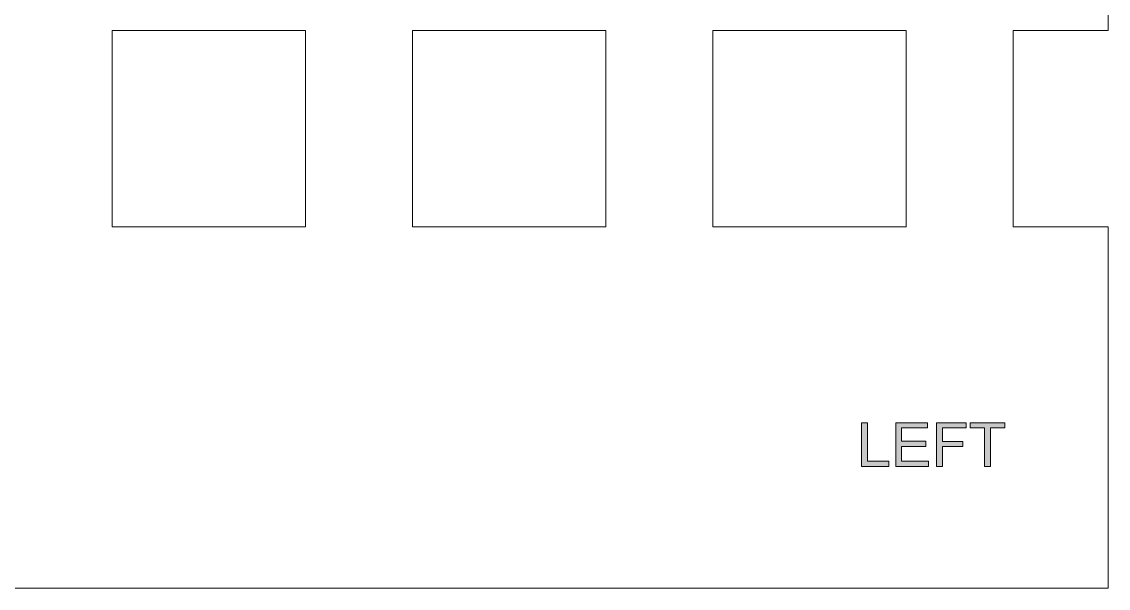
# Model space of a CAD drawing. Header units: inches. Extents: x -5.25 to 4.1, y -1.02 to 4.
# Drawn here: x -2.715 to -0.485, y 0.4 to 1.562 of the extents above; entities that cross this region are included whole.
import ezdxf

# ---------------------------------------------------------------- set-up
doc = ezdxf.new("R2010")
doc.units = ezdxf.units.IN
doc.header["$MEASUREMENT"] = 0
doc.layers.add('Layer 1', color=7, linetype='Continuous', lineweight=0)

# ---------------------------------------------------------------- blocks, each defined once
blk = doc.blocks.new('Block_2')
at = {"layer": 'Layer 1', "true_color": 0x231f20, "transparency": 33554687}
h = blk.add_hatch(color=250, dxfattribs=at)
h.dxf.hatch_style = 2
edge = h.paths.add_edge_path()
edge.add_spline(control_points=[(-0.9913, 0.65), (-0.9913, 0.65), (-0.9913, 0.7395), (-0.9913, 0.7395), (-0.9913, 0.7395), (-0.9794, 0.7395), (-0.9794, 0.7395), (-0.9794, 0.7395), (-0.9794, 0.6606), (-0.9794, 0.6606), (-0.9794, 0.6606), (-0.9354, 0.6606), (-0.9354, 0.6606), (-0.9354, 0.6606), (-0.9354, 0.65), (-0.9354, 0.65), (-0.9354, 0.65), (-0.9913, 0.65), (-0.9913, 0.65)], knot_values=[0, 0, 0, 0, 1, 1, 1, 2, 2, 2, 3, 3, 3, 4, 4, 4, 5, 5, 5, 6, 6, 6, 6], degree=3, periodic=0)
h = blk.add_hatch(color=250, dxfattribs=at)
h.dxf.hatch_style = 2
edge = h.paths.add_edge_path()
edge.add_spline(control_points=[(-0.921, 0.65), (-0.921, 0.65), (-0.921, 0.7395), (-0.921, 0.7395), (-0.921, 0.7395), (-0.8563, 0.7395), (-0.8563, 0.7395), (-0.8563, 0.7395), (-0.8563, 0.7289), (-0.8563, 0.7289), (-0.8563, 0.7289), (-0.9092, 0.7289), (-0.9092, 0.7289), (-0.9092, 0.7289), (-0.9092, 0.7015), (-0.9092, 0.7015), (-0.9092, 0.7015), (-0.8597, 0.7015), (-0.8597, 0.7015), (-0.8597, 0.7015), (-0.8597, 0.691), (-0.8597, 0.691), (-0.8597, 0.691), (-0.9092, 0.691), (-0.9092, 0.691), (-0.9092, 0.691), (-0.9092, 0.6606), (-0.9092, 0.6606), (-0.9092, 0.6606), (-0.8543, 0.6606), (-0.8543, 0.6606), (-0.8543, 0.6606), (-0.8543, 0.65), (-0.8543, 0.65), (-0.8543, 0.65), (-0.921, 0.65), (-0.921, 0.65)], knot_values=[0, 0, 0, 0, 1, 1, 1, 2, 2, 2, 3, 3, 3, 4, 4, 4, 5, 5, 5, 6, 6, 6, 7, 7, 7, 8, 8, 8, 9, 9, 9, 10, 10, 10, 11, 11, 11, 12, 12, 12, 12], degree=3, periodic=0)
h = blk.add_hatch(color=250, dxfattribs=at)
h.dxf.hatch_style = 2
edge = h.paths.add_edge_path()
edge.add_spline(control_points=[(-0.8373, 0.65), (-0.8373, 0.65), (-0.8373, 0.7395), (-0.8373, 0.7395), (-0.8373, 0.7395), (-0.7769, 0.7395), (-0.7769, 0.7395), (-0.7769, 0.7395), (-0.7769, 0.7289), (-0.7769, 0.7289), (-0.7769, 0.7289), (-0.8255, 0.7289), (-0.8255, 0.7289), (-0.8255, 0.7289), (-0.8255, 0.7012), (-0.8255, 0.7012), (-0.8255, 0.7012), (-0.7835, 0.7012), (-0.7835, 0.7012), (-0.7835, 0.7012), (-0.7835, 0.6906), (-0.7835, 0.6906), (-0.7835, 0.6906), (-0.8255, 0.6906), (-0.8255, 0.6906), (-0.8255, 0.6906), (-0.8255, 0.65), (-0.8255, 0.65), (-0.8255, 0.65), (-0.8373, 0.65), (-0.8373, 0.65)], knot_values=[0, 0, 0, 0, 1, 1, 1, 2, 2, 2, 3, 3, 3, 4, 4, 4, 5, 5, 5, 6, 6, 6, 7, 7, 7, 8, 8, 8, 9, 9, 9, 10, 10, 10, 10], degree=3, periodic=0)
h = blk.add_hatch(color=250, dxfattribs=at)
h.dxf.hatch_style = 2
edge = h.paths.add_edge_path()
edge.add_spline(control_points=[(-0.7388, 0.65), (-0.7388, 0.65), (-0.7388, 0.7289), (-0.7388, 0.7289), (-0.7388, 0.7289), (-0.7683, 0.7289), (-0.7683, 0.7289), (-0.7683, 0.7289), (-0.7683, 0.7395), (-0.7683, 0.7395), (-0.7683, 0.7395), (-0.6973, 0.7395), (-0.6973, 0.7395), (-0.6973, 0.7395), (-0.6973, 0.7289), (-0.6973, 0.7289), (-0.6973, 0.7289), (-0.7269, 0.7289), (-0.7269, 0.7289), (-0.7269, 0.7289), (-0.7269, 0.65), (-0.7269, 0.65), (-0.7269, 0.65), (-0.7388, 0.65), (-0.7388, 0.65)], knot_values=[0, 0, 0, 0, 1, 1, 1, 2, 2, 2, 3, 3, 3, 4, 4, 4, 5, 5, 5, 6, 6, 6, 7, 7, 7, 8, 8, 8, 8], degree=3, periodic=0)
at = {"layer": 'Layer 1'}
for points, knots in [([(-0.9913, 0.65), (-0.9913, 0.65), (-0.9913, 0.7395), (-0.9913, 0.7395), (-0.9913, 0.7395), (-0.9794, 0.7395), (-0.9794, 0.7395), (-0.9794, 0.7395), (-0.9794, 0.6606), (-0.9794, 0.6606), (-0.9794, 0.6606), (-0.9354, 0.6606), (-0.9354, 0.6606), (-0.9354, 0.6606), (-0.9354, 0.65), (-0.9354, 0.65), (-0.9354, 0.65), (-0.9913, 0.65), (-0.9913, 0.65)], [0, 0, 0, 0, 1, 1, 1, 2, 2, 2, 3, 3, 3, 4, 4, 4, 5, 5, 5, 6, 6, 6, 6]), ([(-0.921, 0.65), (-0.921, 0.65), (-0.921, 0.7395), (-0.921, 0.7395), (-0.921, 0.7395), (-0.8563, 0.7395), (-0.8563, 0.7395), (-0.8563, 0.7395), (-0.8563, 0.7289), (-0.8563, 0.7289), (-0.8563, 0.7289), (-0.9092, 0.7289), (-0.9092, 0.7289), (-0.9092, 0.7289), (-0.9092, 0.7015), (-0.9092, 0.7015), (-0.9092, 0.7015), (-0.8597, 0.7015), (-0.8597, 0.7015), (-0.8597, 0.7015), (-0.8597, 0.691), (-0.8597, 0.691), (-0.8597, 0.691), (-0.9092, 0.691), (-0.9092, 0.691), (-0.9092, 0.691), (-0.9092, 0.6606), (-0.9092, 0.6606), (-0.9092, 0.6606), (-0.8543, 0.6606), (-0.8543, 0.6606), (-0.8543, 0.6606), (-0.8543, 0.65), (-0.8543, 0.65), (-0.8543, 0.65), (-0.921, 0.65), (-0.921, 0.65)], [0, 0, 0, 0, 1, 1, 1, 2, 2, 2, 3, 3, 3, 4, 4, 4, 5, 5, 5, 6, 6, 6, 7, 7, 7, 8, 8, 8, 9, 9, 9, 10, 10, 10, 11, 11, 11, 12, 12, 12, 12]), ([(-0.8373, 0.65), (-0.8373, 0.65), (-0.8373, 0.7395), (-0.8373, 0.7395), (-0.8373, 0.7395), (-0.7769, 0.7395), (-0.7769, 0.7395), (-0.7769, 0.7395), (-0.7769, 0.7289), (-0.7769, 0.7289), (-0.7769, 0.7289), (-0.8255, 0.7289), (-0.8255, 0.7289), (-0.8255, 0.7289), (-0.8255, 0.7012), (-0.8255, 0.7012), (-0.8255, 0.7012), (-0.7835, 0.7012), (-0.7835, 0.7012), (-0.7835, 0.7012), (-0.7835, 0.6906), (-0.7835, 0.6906), (-0.7835, 0.6906), (-0.8255, 0.6906), (-0.8255, 0.6906), (-0.8255, 0.6906), (-0.8255, 0.65), (-0.8255, 0.65), (-0.8255, 0.65), (-0.8373, 0.65), (-0.8373, 0.65)], [0, 0, 0, 0, 1, 1, 1, 2, 2, 2, 3, 3, 3, 4, 4, 4, 5, 5, 5, 6, 6, 6, 7, 7, 7, 8, 8, 8, 9, 9, 9, 10, 10, 10, 10]), ([(-0.7388, 0.65), (-0.7388, 0.65), (-0.7388, 0.7289), (-0.7388, 0.7289), (-0.7388, 0.7289), (-0.7683, 0.7289), (-0.7683, 0.7289), (-0.7683, 0.7289), (-0.7683, 0.7395), (-0.7683, 0.7395), (-0.7683, 0.7395), (-0.6973, 0.7395), (-0.6973, 0.7395), (-0.6973, 0.7395), (-0.6973, 0.7289), (-0.6973, 0.7289), (-0.6973, 0.7289), (-0.7269, 0.7289), (-0.7269, 0.7289), (-0.7269, 0.7289), (-0.7269, 0.65), (-0.7269, 0.65), (-0.7269, 0.65), (-0.7388, 0.65), (-0.7388, 0.65)], [0, 0, 0, 0, 1, 1, 1, 2, 2, 2, 3, 3, 3, 4, 4, 4, 5, 5, 5, 6, 6, 6, 7, 7, 7, 8, 8, 8, 8])]:
    blk.add_open_spline(points, degree=3, knots=knots, dxfattribs=at)

msp = doc.modelspace()

# ---------------------------------------------------------------- linework, layer by layer
at = {"layer": 'Layer 1', "color": 250, "lineweight": 0, "true_color": 0x231f20}
for points, knots in [([(-0.485, 2.782), (-0.485, 2.782), (-0.485, 4), (-0.485, 4), (-0.485, 4), (-5.125, 4), (-5.125, 4), (-5.125, 4), (-5.125, 2.782), (-5.125, 2.782), (-5.125, 2.782), (-5.25, 2.782), (-5.25, 2.782), (-5.25, 2.782), (-5.25, 1.616), (-5.25, 1.616), (-5.25, 1.616), (-5.125, 1.616), (-5.125, 1.616), (-5.125, 1.616), (-5.125, 0.4), (-5.125, 0.4), (-5.125, 0.4), (-0.485, 0.4), (-0.485, 0.4), (-0.485, 0.4), (-0.485, 1.1414), (-0.485, 1.1414), (-0.485, 1.1414), (-0.6805, 1.1414), (-0.6805, 1.1414), (-0.6805, 1.1414), (-0.6805, 1.544), (-0.6805, 1.544), (-0.6805, 1.544), (-0.485, 1.544), (-0.485, 1.544), (-0.485, 1.544), (-0.485, 2.388), (-0.485, 2.388), (-0.485, 2.388), (-0.6805, 2.388), (-0.6805, 2.388), (-0.6805, 2.388), (-0.6805, 2.782), (-0.6805, 2.782), (-0.6805, 2.782), (-0.485, 2.782), (-0.485, 2.782)], [0, 0, 0, 0, 1, 1, 1, 2, 2, 2, 3, 3, 3, 4, 4, 4, 5, 5, 5, 6, 6, 6, 7, 7, 7, 8, 8, 8, 9, 9, 9, 10, 10, 10, 11, 11, 11, 12, 12, 12, 13, 13, 13, 14, 14, 14, 15, 15, 15, 16, 16, 16, 16]), ([(-2.1328, 1.1414), (-2.1328, 1.1414), (-2.5298, 1.1414), (-2.5298, 1.1414), (-2.5298, 1.1414), (-2.5298, 1.544), (-2.5298, 1.544), (-2.5298, 1.544), (-2.1328, 1.544), (-2.1328, 1.544), (-2.1328, 1.544), (-2.1328, 1.1414), (-2.1328, 1.1414)], [0, 0, 0, 0, 1, 1, 1, 2, 2, 2, 3, 3, 3, 4, 4, 4, 4]), ([(-1.5164, 1.1414), (-1.5164, 1.1414), (-1.9134, 1.1414), (-1.9134, 1.1414), (-1.9134, 1.1414), (-1.9134, 1.544), (-1.9134, 1.544), (-1.9134, 1.544), (-1.5164, 1.544), (-1.5164, 1.544), (-1.5164, 1.544), (-1.5164, 1.1414), (-1.5164, 1.1414)], [0, 0, 0, 0, 1, 1, 1, 2, 2, 2, 3, 3, 3, 4, 4, 4, 4]), ([(-0.8999, 1.1414), (-0.8999, 1.1414), (-1.2969, 1.1414), (-1.2969, 1.1414), (-1.2969, 1.1414), (-1.2969, 1.544), (-1.2969, 1.544), (-1.2969, 1.544), (-0.8999, 1.544), (-0.8999, 1.544), (-0.8999, 1.544), (-0.8999, 1.1414), (-0.8999, 1.1414)], [0, 0, 0, 0, 1, 1, 1, 2, 2, 2, 3, 3, 3, 4, 4, 4, 4])]:
    msp.add_open_spline(points, degree=3, knots=knots, dxfattribs=at)

# ---------------------------------------------------------------- block references
at = {"layer": 'Layer 1'}
msp.add_blockref('Block_2', (0, 0), dxfattribs=at)

doc.saveas('drawing.dxf')
